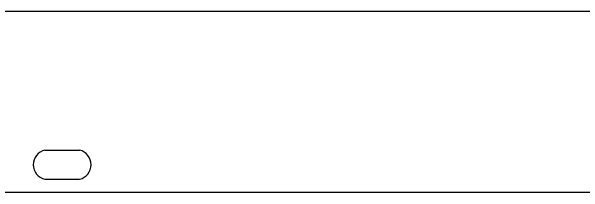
# Model space of a CAD drawing. Header units: inches. Extents: x 425 to 738, y -121 to 10.
# Drawn here: x 573.9 to 656.1, y -120.5 to -94.5 of the extents above; entities that cross this region are included whole.
import ezdxf

# ---------------------------------------------------------------- set-up
doc = ezdxf.new("R2010")
doc.units = ezdxf.units.IN
doc.header["$MEASUREMENT"] = 0

msp = doc.modelspace()

# ---------------------------------------------------------------- linework, layer by layer
for p, q in [((723.24298, -94.51187), (440.24298, -94.51187)), ((578.7228, -114.41187), (583.7228, -114.41187)), ((578.7228, -118.61187), (583.7228, -118.61187)), ((732.74298, -120.51187), (430.94298, -120.51187))]:
    msp.add_line(p, q)
for centre, start, end in [((579.2228, -116.51187), 103.3924978, 256.6075022), ((583.2228, -116.51187), 283.3924978, 76.6075022)]:
    msp.add_arc(centre, 2.1587, start, end)

doc.saveas('drawing.dxf')
